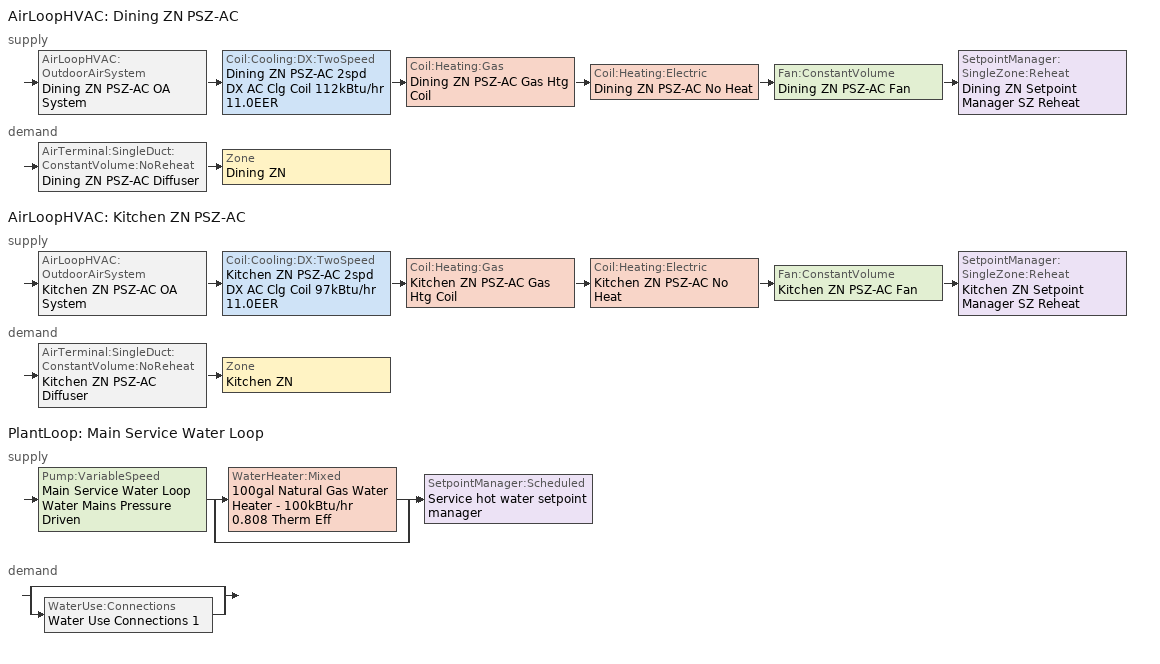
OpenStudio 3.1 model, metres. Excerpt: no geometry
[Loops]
AirLoopHVAC 'Dining ZN PSZ-AC'
 supply: AirLoopHVAC:OutdoorAirSystem 'Dining ZN PSZ-AC OA System' > Coil:Cooling:DX:TwoSpeed 'Dining ZN PSZ-AC 2spd DX AC Clg Coil 112kBtu/hr 11.0EER' > Coil:Heating:Gas 'Dining ZN PSZ-AC Gas Htg Coil' > Coil:Heating:Electric 'Dining ZN PSZ-AC No Heat' > Fan:ConstantVolume 'Dining ZN PSZ-AC Fan' > SetpointManager:SingleZone:Reheat 'Dining ZN Setpoint Manager SZ Reheat'
 demand: AirTerminal:SingleDuct:ConstantVolume:NoReheat 'Dining ZN PSZ-AC Diffuser' > Zone 'Dining ZN'
AirLoopHVAC 'Kitchen ZN PSZ-AC'
 supply: AirLoopHVAC:OutdoorAirSystem 'Kitchen ZN PSZ-AC OA System' > Coil:Cooling:DX:TwoSpeed 'Kitchen ZN PSZ-AC 2spd DX AC Clg Coil 97kBtu/hr 11.0EER' > Coil:Heating:Gas 'Kitchen ZN PSZ-AC Gas Htg Coil' > Coil:Heating:Electric 'Kitchen ZN PSZ-AC No Heat' > Fan:ConstantVolume 'Kitchen ZN PSZ-AC Fan' > SetpointManager:SingleZone:Reheat 'Kitchen ZN Setpoint Manager SZ Reheat'
 demand: AirTerminal:SingleDuct:ConstantVolume:NoReheat 'Kitchen ZN PSZ-AC Diffuser' > Zone 'Kitchen ZN'
PlantLoop 'Main Service Water Loop'
 supply: Pump:VariableSpeed 'Main Service Water Loop Water Mains Pressure Driven' > split
  | WaterHeater:Mixed '100gal Natural Gas Water Heater - 100kBtu/hr 0.808 Therm Eff'
  | bypass
  join > SetpointManager:Scheduled 'Service hot water setpoint manager'
 demand: split
  | bypass
  | WaterUse:Connections 'Water Use Connections 1'
[Sizing:Zone] Zone Cooling Design Supply Air Temperature Input Method=SupplyAirTemperature; Zone Cooling Design Supply Air Temperature {C}=12.7778; Zone Cooling Design Supply Air Temperature Difference {deltaC}=11.11; Zone Heating Design Supply Air Temperature Input Method=SupplyAirTemperature; Zone Heating Design Supply Air Temperature {C}=50; Zone Heating Design Supply Air Temperature Difference {deltaC}=11.11; Zone Cooling Design Supply Air Humidity Ratio {kg-H2O/kg-air}=0.0085; Zone Heating Design Supply Air Humidity Ratio {kg-H2O/kg-air}=0.008; Cooling Design Air Flow Method=DesignDayWithLimit; Heating Design Air Flow Method=DesignDay; Account for Dedicated Outdoor Air System=No; Dedicated Outdoor Air System Control Strategy=NeutralSupplyAir; Dedicated Outdoor Air Low Setpoint Temperature for Design {C}=autosize; Dedicated Outdoor Air High Setpoint Temperature for Design {C}=autosize
Name | Cooling Minimum Air Flow per Zone Floor Area {m3/s-m2}
Dining ZN | 0.00358118
Kitchen ZN | 0
[Zone equipment]
Dining ZN: Dining ZN PSZ-AC Diffuser, Dining ZN Exhaust Fan
Kitchen ZN: Kitchen ZN PSZ-AC Diffuser, Kitchen ZN Exhaust Fan
[AirLoopHVAC] Availability Schedule=RestaurantFastFood HVACOperationSchd; Design Supply Air Flow Rate {m3/s}=autosize; Design Return Air Flow Fraction of Supply Air Flow=1
Dining ZN PSZ-AC; Kitchen ZN PSZ-AC
[Sizing:System] Type of Load to Size On=Sensible; Design Outdoor Air Flow Rate {m3/s}=Autosize; Central Heating Maximum System Air Flow Ratio=1; Preheat Design Temperature {C}=7.22222; Preheat Design Humidity Ratio {kg-H2O/kg-Air}=0.008; Precool Design Temperature {C}=12.7778; Precool Design Humidity Ratio {kg-H2O/kg-Air}=0.008; Central Cooling Design Supply Air Temperature {C}=12.7778; Central Heating Design Supply Air Temperature {C}=50; Sizing Option=Coincident; 100% Outdoor Air in Cooling=No; 100% Outdoor Air in Heating=No; Central Cooling Design Supply Air Humidity Ratio {kg-H2O/kg-Air}=0.0085; Central Heating Design Supply Air Humidity Ratio {kg-H2O/kg-Air}=0.008; Cooling Design Air Flow Method=DesignDay; Cooling Design Air Flow Rate {m3/s}=0; Heating Design Air Flow Method=DesignDay; Heating Design Air Flow Rate {m3/s}=0; System Outdoor Air Method=ZoneSum; Zone Maximum Outdoor Air Fraction=1; Cooling Supply Air Flow Rate Per Floor Area {m3/s-m2}=0.00996765; Cooling Fraction of Autosized Cooling Supply Air Flow Rate=1; Cooling Supply Air Flow Rate Per Unit Cooling Capacity {m3/s-W}=3.94755e-05; Heating Supply Air Flow Rate Per Floor Area {m3/s-m2}=0.00996765; Heating Fraction of Autosized Heating Supply Air Flow Rate=1; Heating Fraction of Autosized Cooling Supply Air Flow Rate=1; Heating Supply Air Flow Rate Per Unit Heating Capacity {m3/s-W}=3.15882e-05; Cooling Design Capacity Method=CoolingDesignCapacity; Cooling Design Capacity {W}=autosize; Cooling Design Capacity Per Floor Area {W/m2}=234.7; Fraction of Autosized Cooling Design Capacity=1; Heating Design Capacity Method=HeatingDesignCapacity; Heating Design Capacity {W}=autosize; Heating Design Capacity Per Floor Area {W/m2}=157; Fraction of Autosized Heating Design Capacity=1; Central Cooling Capacity Control Method=OnOff
Dining ZN PSZ-AC; Kitchen ZN PSZ-AC
[SetpointManager:SingleZone:Reheat] Minimum Supply Air Temperature {C}=12.7778; Maximum Supply Air Temperature {C}=50
Name | Control Zone | Setpoint Node or NodeList
Dining ZN Setpoint Manager SZ Reheat | Dining ZN | Dining ZN PSZ-AC Supply Outlet Node
Kitchen ZN Setpoint Manager SZ Reheat | Kitchen ZN | Kitchen ZN PSZ-AC Supply Outlet Node
[Coil:Heating:Gas] Availability Schedule=Always On Discrete; Gas Burner Efficiency=0.8; Nominal Capacity {W}=AutoSize; Parasitic Electric Load {W}=0; Parasitic Gas Load {W}=0
Dining ZN PSZ-AC Gas Htg Coil; Kitchen ZN PSZ-AC Gas Htg Coil
[Coil:Heating:Electric] Availability Schedule=Always Off Discrete; Efficiency=1; Nominal Capacity {W}=0
Dining ZN PSZ-AC No Heat; Kitchen ZN PSZ-AC No Heat
[Coil:Cooling:DX:TwoSpeed] Availability Schedule=Always On Discrete; Rated High Speed Total Cooling Capacity {W}=Autosize; Rated High Speed Sensible Heat Ratio=Autosize; Rated High Speed COP {W/W}=3.79883; Rated High Speed Air Flow Rate {m3/s}=Autosize; Unit Internal Static Air Pressure {Pa}=773.3; Total Cooling Capacity Function of Temperature Curve=PSZ-Fine Storage DX Coil Cap-FT; Total Cooling Capacity Function of Flow Fraction Curve=DX Coil Cap-FF; Energy Input Ratio Function of Temperature Curve=PSZ-AC DX Coil EIR-FT; Energy Input Ratio Function of Flow Fraction Curve=Split DX Coil EIR-FF; Part Load Fraction Correlation Curve=HPACCOOLPLFFPLR; Rated Low Speed Total Cooling Capacity {W}=Autosize; Rated Low Speed Sensible Heat Ratio=0.69; Rated Low Speed COP {W/W}=3.79883; Low Speed Total Cooling Capacity Function of Temperature Curve=PSZ-Fine Storage DX Coil Cap-FT; Low Speed Energy Input Ratio Function of Temperature Curve=PSZ-AC DX Coil EIR-FT; Condenser Type=AirCooled; Minimum Outdoor Dry-Bulb Temperature for Compressor Operation {C}=-25; High Speed Evaporative Condenser Effectiveness=0; High Speed Evaporative Condenser Air Flow Rate {m3/s}=Autosize; High Speed Evaporative Condenser Pump Rated Power Consumption {W}=Autosize; Low Speed Evaporative Condenser Effectiveness=0; Low Speed Evaporative Condenser Air Flow Rate {m3/s}=Autosize; Low Speed Evaporative Condenser Pump Rated Power Consumption {W}=Autosize; Basin Heater Capacity {W/K}=10; Basin Heater Setpoint Temperature {C}=2
Dining ZN PSZ-AC 2spd DX AC Clg Coil 112kBtu/hr 11.0EER; Kitchen ZN PSZ-AC 2spd DX AC Clg Coil 97kBtu/hr 11.0EER
[Fan:ConstantVolume] Availability Schedule=RestaurantFastFood HVACOperationSchd; Fan Total Efficiency=0.56225; Pressure Rise {Pa}=622.722; Maximum Flow Rate {m3/s}=AutoSize; Motor Efficiency=0.865; Motor In Airstream Fraction=1
Dining ZN PSZ-AC Fan; Kitchen ZN PSZ-AC Fan
[Controller:OutdoorAir] Minimum Outdoor Air Flow Rate {m3/s}=autosize; Maximum Outdoor Air Flow Rate {m3/s}=Autosize; Economizer Control Type=DifferentialEnthalpy; Economizer Control Action Type=ModulateFlow; Lockout Type=LockoutWithHeating; Minimum Limit Type=FixedMinimum; Minimum Outdoor Air Schedule=RestaurantFastFood MinOA_MotorizedDamper_Sched; High Humidity Control=No
Name | Controller Mechanical Ventilation | Heat Recovery Bypass Control Type
Dining ZN PSZ-AC OA System Controller | Controller Mechanical Ventilation 1 | BypassWhenWithinEconomizerLimits
Kitchen ZN PSZ-AC OA System Controller | Controller Mechanical Ventilation 2 | BypassWhenOAFlowGreaterThanMinimum
[Controller:MechanicalVentilation] Availability Schedule=Always On Discrete; System Outdoor Air Method=ZoneSum
Controller Mechanical Ventilation 1; Controller Mechanical Ventilation 2
[AirLoopHVAC:OutdoorAirSystem]
Name | Controller
Dining ZN PSZ-AC OA System | Dining ZN PSZ-AC OA System Controller
Kitchen ZN PSZ-AC OA System | Kitchen ZN PSZ-AC OA System Controller
[AirTerminal:SingleDuct:ConstantVolume:NoReheat] Availability Schedule=Always On Discrete; Maximum Air Flow Rate {m3/s}=AutoSize
Dining ZN PSZ-AC Diffuser; Kitchen ZN PSZ-AC Diffuser
[Fan:ZoneExhaust] Availability Schedule=RestaurantFastFood Hours_of_operation; System Availability Manager Coupling Mode=Decoupled
Name | Fan Total Efficiency | Pressure Rise {Pa} | Maximum Flow Rate {m3/s} | Balanced Exhaust Fraction Schedule
Kitchen ZN Exhaust Fan | 0.0660786 | 124.544 | 1.557427 | RestaurantFastFood Kitchen Exhaust Fan Balanced Exhaust Fraction Schedule_2007_2010_2013
Dining ZN Exhaust Fan | 1 | 0 | 0.416
[Refrigeration:System]
RefrSystem - Quick Service Restaurant: Refrigeration Condenser=Refrigeration Condenser Air Cooled 1; Minimum Condensing Temperature {C}=21; Refrigeration System Working Fluid Type=R404a; Suction Temperature Control Type=ConstantSuctionTemperature; Suction Piping Zone=Kitchen ZN
[Refrigeration:Case]
Case Quick Service Restaurant: Availability Schedule=Always On Discrete; Zone=Kitchen ZN; Rated Ambient Temperature {C}=23.8889; Rated Ambient Relative Humidity {percent}=55; Rated Total Cooling Capacity per Unit Length {W/m}=734; Rated Latent Heat Ratio=0.08; Rated Runtime Fraction=0.85; Case Length {m}=3.05; Case Operating Temperature {C}=2; Latent Case Credit Curve Type=CaseTemperatureMethod; Latent Case Credit Curve=Refrigeration Case Latent Credit Curve; Standard Case Fan Power per Unit Length {W/m}=66; Operating Case Fan Power per Unit Length {W/m}=66; Standard Case Lighting Power per Unit Length {W/m}=33; Installed Case Lighting Power per Unit Length {W/m}=33; Case Lighting Schedule=RestaurantFastFood BLDG_LIGHT_DINING_SCH_2004_2007; Fraction of Lighting Energy to Case=1; Anti-Sweat Heater Control Type=None; Humidity at Zero Anti-Sweat Heater Energy {percent}=0; Case Height {m}=1.5; Fraction of Anti-Sweat Heater Energy to Case=0.2; Case Defrost Power per Unit Length {W/m}=0; Case Defrost Type=None; Case Defrost Schedule=Refrigeration Defrost Schedule; Case Defrost Drip-Down Schedule=Refrigeration Defrost Schedule 1; Defrost Energy Correction Curve Type=None; Under Case HVAC Return Air Fraction=0.05; Refrigerated Case Restocking Schedule=RestaurantFastFood Kitchen_Case:2_SELFCONTAINEDDISPLAYCASE_CaseStockingSched; Case Credit Fraction Schedule=Refrigeration Case Credit Schedule; Design Evaporator Temperature or Brine Inlet Temperature {C}=-5.56
[Refrigeration:WalkIn]
Walk-In Quick Service Restaurant: Availability Schedule=Always On Discrete; Rated Coil Cooling Capacity {W}=1678.72; Operating Temperature {C}=-23; Rated Cooling Source Temperature {C}=-28.3333; Rated Total Heating Power {W}=0; Rated Cooling Coil Fan Power {W}=180.56; Rated Circulation Fan Power {W}=0; Rated Total Lighting Power {W}=80.52; Lighting Schedule=RestaurantFastFood walkin_occ_lght_SCH; Defrost Type=Electric; Defrost Control Type=TimeSchedule; Defrost Schedule=Refrigeration Defrost Schedule 2; Defrost Drip-Down Schedule=Refrigeration Defrost Schedule 3; Defrost Power {W}=3151.748; Temperature Termination Defrost Fraction to Ice=0.7; Restocking Schedule=RestaurantFastFood Kitchen_Case:1_WALKINFREEZER_WalkInStockingSched; Insulated Floor Surface Area {m2}=7.43224; Insulated Floor U-Value {W/m2-K}=0.207; WalkIn Zone Boundary 1=Refrigeration Walk In Zone Boundary 1
[Refrigeration:WalkIn:ZoneBoundary]
Refrigeration Walk In Zone Boundary 1: Zone=Kitchen ZN; Total Insulated Surface Area Facing Zone {m2}=43.4; Insulated Surface U-Value Facing Zone {W/m2-K}=0.235; Area of Stocking Doors Facing Zone {m2}=2; Height of Stocking Doors Facing Zone {m}=2; Stocking Door Opening Schedule Name Facing Zone=door_wi_sched; Stocking Door Opening Protection Type Facing Zone=StripCurtain
[Refrigeration:Condenser:AirCooled]
Refrigeration Condenser Air Cooled 1: Rated Effective Total Heat Rejection Rate Curve=Curve Linear 1; Rated Subcooling Temperature Difference {deltaC}=0; Condenser Fan Speed Control Type=Fixed; Rated Fan Power {W}=852.175; Minimum Fan Air Flow Ratio=0.1
[PlantLoop]
Main Service Water Loop: Glycol Concentration=0; Maximum Loop Temperature {C}=60; Minimum Loop Temperature {C}=10; Plant Loop Volume {m3}=Autocalculate; Load Distribution Scheme=Optimal
[Sizing:Plant]
Main Service Water Loop: Loop Type=Heating; Design Loop Exit Temperature {C}=60; Loop Design Temperature Difference {deltaC}=5; Sizing Option=NonCoincident; Zone Timesteps in Averaging Window=1; Coincident Sizing Factor Mode=None
[SetpointManager:Scheduled]
Service hot water setpoint manager: Control Variable=Temperature; Schedule=Service Water Loop Temp - 140F; Setpoint Node or NodeList=Main Service Water Loop Supply Outlet Node
[Pump:VariableSpeed]
Main Service Water Loop Water Mains Pressure Driven: Rated Pump Head {Pa}=0.001; Motor Efficiency=0.855; Pump Control Type=Continuous; Skin Loss Radiative Fraction=0.5; Design Power Sizing Method=PowerPerFlowPerPressure; Design Electric Power per Unit Flow Rate {W/(m3/s)}=348701.1; Design Shaft Power per Unit Flow Rate per Unit Head {W-s/m3-Pa}=1.28205; Design Minimum Flow Rate Fraction=0
[WaterHeater:Mixed]
100gal Natural Gas Water Heater - 100kBtu/hr 0.808 Therm Eff: Tank Volume {m3}=0.378541; Setpoint Temperature Schedule=Service Water Loop Temp - 140F; Deadband Temperature Difference {deltaC}=2; Maximum Temperature Limit {C}=60; Heater Control Type=Cycle; Heater Maximum Capacity {W}=29307.1; Heater Fuel Type=NaturalGas; Heater Thermal Efficiency=0.808453; Off Cycle Parasitic Fuel Consumption Rate {W}=720; Off Cycle Parasitic Fuel Type=NaturalGas; Off Cycle Parasitic Heat Fraction to Tank=0; On Cycle Parasitic Fuel Consumption Rate {W}=720; On Cycle Parasitic Fuel Type=NaturalGas; On Cycle Parasitic Heat Fraction to Tank=0; Ambient Temperature Indicator=ThermalZone; Ambient Temperature Thermal Zone=Kitchen ZN; Off Cycle Loss Coefficient to Ambient Temperature {W/K}=7.96239; On Cycle Loss Coefficient to Ambient Temperature {W/K}=7.96239; Use Side Effectiveness=1; Source Side Effectiveness=1; Use Side Design Flow Rate {m3/s}=autosize; Source Side Design Flow Rate {m3/s}=autosize; Indirect Water Heating Recovery Time {hr}=1.5; Source Side Flow Control Mode=IndirectHeatPrimarySetpoint
[WaterUse:Connections]
Water Use Connections 1: Water Use Equipment Name 1=Kitchen Service Water Use 0.67gpm
[WaterUse:Equipment:Definition]
Kitchen Service Water Use Def 0.67gpm: Peak Flow Rate {m3/s}=4.20756e-05; Target Temperature Schedule=Mixed Water At Faucet Temp - 140F; Sensible Fraction Schedule=Fraction Sensible - 0.2; Latent Fraction Schedule=Fraction Latent - 0.05
[WaterUse:Equipment]
Kitchen Service Water Use 0.67gpm: Water Use Equipment Definition=Kitchen Service Water Use Def 0.67gpm; Flow Rate Fraction Schedule=RestaurantFastFood BLDG_SWH_SCH
[Schedule:Constant]
Name | Value
Always On Discrete | 1
Always Off Discrete | 0
[Schedule:Ruleset]
Name | Default Day Schedule | Summer Design Day Schedule | Winter Design Day Schedule
RestaurantFastFood HVACOperationSchd | RestaurantFastFood HVACOperationSchd Default | RestaurantFastFood HVACOperationSchd Summer Design Day | RestaurantFastFood HVACOperationSchd Winter Design Day
RestaurantFastFood MinOA_MotorizedDamper_Sched | RestaurantFastFood MinOA_MotorizedDamper_Sched Default | RestaurantFastFood MinOA_MotorizedDamper_Sched Summer Design Day | RestaurantFastFood MinOA_MotorizedDamper_Sched Winter Design Day
RestaurantFastFood Hours_of_operation | RestaurantFastFood Hours_of_operation Default | RestaurantFastFood Hours_of_operation Summer Design Day | RestaurantFastFood Hours_of_operation Winter Design Day
RestaurantFastFood Kitchen Exhaust Fan Balanced Exhaust Fraction Schedule_2007_2010_2013 | RestaurantFastFood Kitchen Exhaust Fan Balanced Exhaust Fraction Schedule_2007_2010_2013 Default | RestaurantFastFood Kitchen Exhaust Fan Balanced Exhaust Fraction Schedule_2007_2010_2013 Summer Design Day | RestaurantFastFood Kitchen Exhaust Fan Balanced Exhaust Fraction Schedule_2007_2010_2013 Winter Design Day
RestaurantFastFood BLDG_LIGHT_DINING_SCH_2004_2007 | RestaurantFastFood BLDG_LIGHT_DINING_SCH_2004_2007 Default | RestaurantFastFood BLDG_LIGHT_DINING_SCH_2004_2007 Summer Design Day | RestaurantFastFood BLDG_LIGHT_DINING_SCH_2004_2007 Winter Design Day
RestaurantFastFood Kitchen_Case:2_SELFCONTAINEDDISPLAYCASE_CaseStockingSched | RestaurantFastFood Kitchen_Case:2_SELFCONTAINEDDISPLAYCASE_CaseStockingSched Default | RestaurantFastFood Kitchen_Case:2_SELFCONTAINEDDISPLAYCASE_CaseStockingSched Summer Design Day | RestaurantFastFood Kitchen_Case:2_SELFCONTAINEDDISPLAYCASE_CaseStockingSched Winter Design Day
Refrigeration Defrost Schedule | Refrigeration Defrost Schedule Default
Refrigeration Defrost Schedule 1 | Refrigeration Defrost Schedule Default 1
Refrigeration Case Credit Schedule | Refrigeration Case Credit Schedule Default
RestaurantFastFood Kitchen_Case:1_WALKINFREEZER_WalkInStockingSched | RestaurantFastFood Kitchen_Case:1_WALKINFREEZER_WalkInStockingSched Default | RestaurantFastFood Kitchen_Case:1_WALKINFREEZER_WalkInStockingSched Summer Design Day | RestaurantFastFood Kitchen_Case:1_WALKINFREEZER_WalkInStockingSched Winter Design Day
RestaurantFastFood walkin_occ_lght_SCH | RestaurantFastFood walkin_occ_lght_SCH Default | RestaurantFastFood walkin_occ_lght_SCH Summer Design Day | RestaurantFastFood walkin_occ_lght_SCH Winter Design Day
door_wi_sched | door_wi_sched Default
Refrigeration Defrost Schedule 2 | Refrigeration Defrost Schedule Default 2
Refrigeration Defrost Schedule 3 | Refrigeration Defrost Schedule Default 3
Service Water Loop Temp - 140F | Service Water Loop Temp - 140F Default
Fraction Sensible - 0.2 | Fraction Sensible - 0.2 Default
Fraction Latent - 0.05 | Fraction Latent - 0.05 Default
Mixed Water At Faucet Temp - 140F | Mixed Water At Faucet Temp - 140F Default
RestaurantFastFood BLDG_SWH_SCH | RestaurantFastFood BLDG_SWH_SCH Default | RestaurantFastFood BLDG_SWH_SCH Summer Design Day | RestaurantFastFood BLDG_SWH_SCH Winter Design Day
[Schedule:Day]
RestaurantFastFood HVACOperationSchd Default; RestaurantFastFood HVACOperationSchd Winter Design Day; RestaurantFastFood HVACOperationSchd Summer Design Day; RestaurantFastFood HVACOperationSchd Default|WntrDsn|SmrDsn|Sun|Wkdy Day; RestaurantFastFood Hours_of_operation Default; RestaurantFastFood Hours_of_operation Winter Design Day; RestaurantFastFood Hours_of_operation Summer Design Day; RestaurantFastFood Hours_of_operation Default|WntrDsn|SmrDsn|Sun|Wkdy Day: 1, 0, 1, 5, 0, 0, 24, 0, 1
RestaurantFastFood MinOA_MotorizedDamper_Sched Default; RestaurantFastFood MinOA_MotorizedDamper_Sched Winter Design Day; RestaurantFastFood MinOA_MotorizedDamper_Sched Summer Design Day; RestaurantFastFood MinOA_MotorizedDamper_Sched Default|WntrDsn|SmrDsn|Sun|Wkdy Day: 1, 0, 1, 6, 0, 0, 24, 0, 1
RestaurantFastFood Kitchen Exhaust Fan Balanced Exhaust Fraction Schedule_2007_2010_2013 Default; RestaurantFastFood Kitchen Exhaust Fan Balanced Exhaust Fraction Schedule_2007_2010_2013 Winter Design Day; RestaurantFastFood Kitchen Exhaust Fan Balanced Exhaust Fraction Schedule_2007_2010_2013 Summer Design Day; RestaurantFastFood Kitchen Exhaust Fan Balanced Exhaust Fraction Schedule_2007_2010_2013 Default|WntrDsn|SmrDsn|Sun|Wkdy Day: 1, 0, 0.530511, 5, 0, 0, 24, 0, 0.530511
RestaurantFastFood BLDG_LIGHT_DINING_SCH_2004_2007 Default: 1, 0, 0.2, 6, 0, 0.15, 8, 0, 0.3, 10, 0, 0.5, 16, 0, 0.7, 22, 0, 0.6, 23, 0, 0.5, 24, 0, 0.3
RestaurantFastFood BLDG_LIGHT_DINING_SCH_2004_2007 Sat Day: 1, 0, 0.2, 6, 0, 0.15, 8, 0, 0.3, 10, 0, 0.6, 17, 0, 0.8, 22, 0, 0.9, 23, 0, 0.5, 24, 0, 0.3
RestaurantFastFood BLDG_LIGHT_DINING_SCH_2004_2007 Summer Design Day; RestaurantFastFood walkin_occ_lght_SCH Summer Design Day: 24, 0, 1
RestaurantFastFood BLDG_LIGHT_DINING_SCH_2004_2007 Wkdy Day: 5, 0, 0.15, 6, 0, 0.2, 8, 0, 0.4, 10, 0, 0.6, 22, 0, 0.9, 23, 0, 0.5, 24, 0, 0.3
RestaurantFastFood BLDG_LIGHT_DINING_SCH_2004_2007 Winter Design Day; RestaurantFastFood walkin_occ_lght_SCH Winter Design Day: 24, 0, 0
RestaurantFastFood Kitchen_Case:2_SELFCONTAINEDDISPLAYCASE_CaseStockingSched Default; RestaurantFastFood Kitchen_Case:2_SELFCONTAINEDDISPLAYCASE_CaseStockingSched Winter Design Day; RestaurantFastFood Kitchen_Case:2_SELFCONTAINEDDISPLAYCASE_CaseStockingSched Summer Design Day: 6, 0, 0, 7, 0, 50, 9, 0, 70, 10, 0, 80, 11, 0, 70, 13, 0, 50, 14, 0, 80, 15, 0, 90, 16, 0, 80, 24, 0, 0
Refrigeration Defrost Schedule Default; Refrigeration Defrost Schedule Default 1: 0, 59, 0, 24, 0, 0
Refrigeration Case Credit Schedule Default: 7, 0, 0.2, 21, 0, 0.4, 24, 0, 0.2
RestaurantFastFood Kitchen_Case:1_WALKINFREEZER_WalkInStockingSched Default: 4, 0, 0, 5, 0, 725, 6, 0, 417, 7, 0, 290, 24, 0, 0
RestaurantFastFood Kitchen_Case:1_WALKINFREEZER_WalkInStockingSched Winter Design Day; RestaurantFastFood Kitchen_Case:1_WALKINFREEZER_WalkInStockingSched Summer Design Day; RestaurantFastFood Kitchen_Case:1_WALKINFREEZER_WalkInStockingSched WntrDsn|SmrDsn|Wknd|Mon|Wed|Thu Day: 4, 0, 0, 5, 0, 125, 6, 0, 117, 7, 0, 90, 19, 0, 0, 20, 0, 125, 21, 0, 117, 22, 0, 90, 24, 0, 0
RestaurantFastFood walkin_occ_lght_SCH Default: 1, 0, 0.2, 6, 0, 0.15, 8, 0, 0.156, 10, 0, 0.26, 16, 0, 0.364, 22, 0, 0.312, 23, 0, 0.26, 24, 0, 0.156
RestaurantFastFood walkin_occ_lght_SCH Sat Day: 1, 0, 0.2, 6, 0, 0.15, 8, 0, 0.156, 10, 0, 0.312, 17, 0, 0.416, 22, 0, 0.468, 23, 0, 0.26, 24, 0, 0.156
RestaurantFastFood walkin_occ_lght_SCH Wkdy Day: 5, 0, 0.15, 6, 0, 0.104, 8, 0, 0.208, 10, 0, 0.312, 22, 0, 0.468, 23, 0, 0.26, 24, 0, 0.156
door_wi_sched Default: 6, 0, 0, 22, 0, 0.0625, 24, 0, 0
Refrigeration Defrost Schedule Default 2; Refrigeration Defrost Schedule Default 3: 0, 59, 1, 10, 0, 0, 10, 59, 1, 24, 0, 0
Service Water Loop Temp - 140F Default; Mixed Water At Faucet Temp - 140F Default: 24, 0, 60
Fraction Sensible - 0.2 Default: 24, 0, 0.2
Fraction Latent - 0.05 Default: 24, 0, 0.05
RestaurantFastFood BLDG_SWH_SCH Default: 7, 0, 0, 10, 0, 0.15, 11, 0, 0.1, 12, 0, 0.72, 13, 0, 0.6, 14, 0, 0.98, 15, 0, 0.92, 17, 0, 0.25, 18, 0, 0.23, 19, 0, 0.16, 20, 0, 0.1, 21, 0, 0.4, 22, 0, 0.42, 23, 0, 0.43, 24, 0, 0
RestaurantFastFood BLDG_SWH_SCH Wkdy Day: 6, 0, 0, 8, 0, 0.15, 9, 0, 0.33, 10, 0, 0.13, 11, 0, 0.1, 12, 0, 0.72, 13, 0, 0.31, 14, 0, 0.98, 15, 0, 0.92, 16, 0, 0.22, 17, 0, 0.31, 18, 0, 0.23, 19, 0, 0.16, 20, 0, 0.1, 21, 0, 0.4, 22, 0, 0.42, 23, 0, 0.43, 24, 0, 0.15
RestaurantFastFood BLDG_SWH_SCH Winter Design Day; RestaurantFastFood BLDG_SWH_SCH Summer Design Day: 7, 0, 0, 10, 0, 0.15, 11, 0, 0.1, 12, 0, 0.72, 13, 0, 0.6, 14, 0, 0.98, 15, 0, 0.92, 17, 0, 0.25, 18, 0, 0.23, 19, 0, 0.16, 20, 0, 0.1, 21, 0, 0.4, 22, 0, 0.42, 23, 0, 0.43, 24, 0, 0.15
[Schedule:Rule] Date Specification Type=DateRange; Start Month=1; Start Day=1; End Month=12; End Day=31
Name | Schedule Ruleset | Rule Order | Day Schedule | Apply Sunday | Apply Monday | Apply Tuesday | Apply Wednesday | Apply Thursday | Apply Friday | Apply Saturday
Schedule Rule 15 | RestaurantFastFood HVACOperationSchd | 0 | RestaurantFastFood HVACOperationSchd Default|WntrDsn|SmrDsn|Sun|Wkdy Day | Yes | Yes | Yes | Yes | Yes | Yes
Schedule Rule 16 | RestaurantFastFood MinOA_MotorizedDamper_Sched | 0 | RestaurantFastFood MinOA_MotorizedDamper_Sched Default|WntrDsn|SmrDsn|Sun|Wkdy Day | Yes | Yes | Yes | Yes | Yes | Yes
Schedule Rule 17 | RestaurantFastFood Hours_of_operation | 0 | RestaurantFastFood Hours_of_operation Default|WntrDsn|SmrDsn|Sun|Wkdy Day | Yes | Yes | Yes | Yes | Yes | Yes
Schedule Rule 18 | RestaurantFastFood Kitchen Exhaust Fan Balanced Exhaust Fraction Schedule_2007_2010_2013 | 0 | RestaurantFastFood Kitchen Exhaust Fan Balanced Exhaust Fraction Schedule_2007_2010_2013 Default|WntrDsn|SmrDsn|Sun|Wkdy Day | Yes | Yes | Yes | Yes | Yes | Yes
Schedule Rule 19 | RestaurantFastFood BLDG_LIGHT_DINING_SCH_2004_2007 | 1 | RestaurantFastFood BLDG_LIGHT_DINING_SCH_2004_2007 Sat Day |  |  |  |  |  |  | Yes
Schedule Rule 20 | RestaurantFastFood BLDG_LIGHT_DINING_SCH_2004_2007 | 0 | RestaurantFastFood BLDG_LIGHT_DINING_SCH_2004_2007 Wkdy Day |  | Yes | Yes | Yes | Yes | Yes
Schedule Rule 21 | RestaurantFastFood Kitchen_Case:1_WALKINFREEZER_WalkInStockingSched | 0 | RestaurantFastFood Kitchen_Case:1_WALKINFREEZER_WalkInStockingSched WntrDsn|SmrDsn|Wknd|Mon|Wed|Thu Day | Yes | Yes |  | Yes | Yes |  | Yes
Schedule Rule 22 | RestaurantFastFood walkin_occ_lght_SCH | 1 | RestaurantFastFood walkin_occ_lght_SCH Sat Day |  |  |  |  |  |  | Yes
Schedule Rule 23 | RestaurantFastFood walkin_occ_lght_SCH | 0 | RestaurantFastFood walkin_occ_lght_SCH Wkdy Day |  | Yes | Yes | Yes | Yes | Yes
Schedule Rule 26 | RestaurantFastFood BLDG_SWH_SCH | 0 | RestaurantFastFood BLDG_SWH_SCH Wkdy Day |  | Yes | Yes | Yes | Yes | Yes
[Curve:Cubic]
Refrigeration Case Latent Credit Curve: Coefficient1 Constant=0.0265263; Coefficient2 x=0.00107803; Coefficient3 x**2=6.02558e-05; Coefficient4 x**3=1.23732e-06; Minimum Value of x=-35; Maximum Value of x=20
[Curve:Linear]
Curve Linear 1: Coefficient1 Constant=0; Coefficient2 x=636.438; Minimum Value of x=1.4; Maximum Value of x=33.3
[Curve:Biquadratic] Minimum Value of x=12.77778; Maximum Value of x=23.88889; Minimum Value of y=23.88889; Maximum Value of y=46.11111
Name | Coefficient1 Constant | Coefficient2 x | Coefficient3 x**2 | Coefficient4 y | Coefficient5 y**2 | Coefficient6 x*y
PSZ-Fine Storage DX Coil Cap-FT | 0.942588 | 0.00954335 | 0.00068377 | -0.0110427 | 5.249e-06 | -9.72e-06
PSZ-AC DX Coil EIR-FT | 0.342414 | 0.034885 | -0.0006237 | 0.00497722 | 0.000437951 | -0.000728028
[Curve:Quadratic]
Name | Coefficient1 Constant | Coefficient2 x | Coefficient3 x**2 | Minimum Value of x | Maximum Value of x
DX Coil Cap-FF | 0.8 | 0.2 | 0 | 0.5 | 1.5
Split DX Coil EIR-FF | 1.1552 | -0.1808 | 0.0256 | 0.5 | 1.5
HPACCOOLPLFFPLR | 0.85 | 0.15 | 0 | 0 | 1
